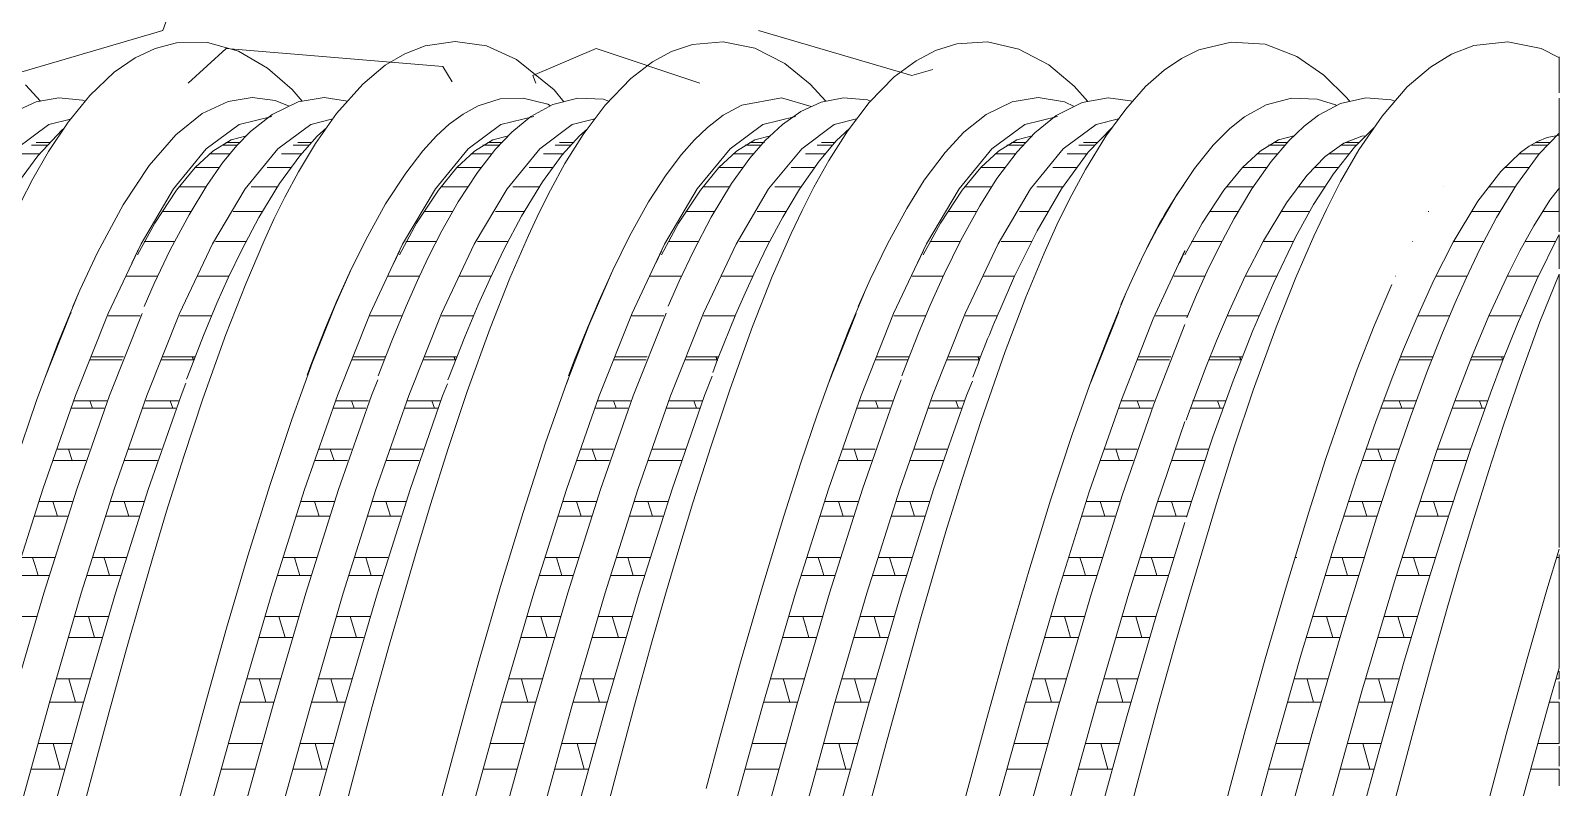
# Model space of a CAD drawing. Header units: millimetres. Extents: x 4229 to 8429, y -1187 to 1783.
# Drawn here: x 7805.6 to 7889.5, y 1094.4 to 1136 of the extents above; entities that cross this region are included whole.
import ezdxf

# ---------------------------------------------------------------- set-up
doc = ezdxf.new("R2010")
doc.units = ezdxf.units.MM

msp = doc.modelspace()

# ---------------------------------------------------------------- linework, layer by layer
at = {"lineweight": 5}
for p, q in [((7812.873, 1135.951), (7815.348, 1142.881)), ((7804.459, 1133.477), (7812.873, 1135.951)), ((7845.541, 1135.951), (7853.955, 1133.477)), ((7816.338, 1134.962), (7814.264, 1133.068)), ((7828.217, 1133.972), (7816.338, 1134.962)), ((7836.632, 1134.962), (7833.167, 1133.477)), ((7842.329, 1133.062), (7836.632, 1134.962)), ((7889.445, 1132.541), (7889.445, 1134.505)), ((7828.73, 1133.133), (7828.217, 1133.972)), ((7853.955, 1133.477), (7855.107, 1133.815)), ((7833.167, 1133.477), (7833.332, 1133.064)), ((7889.445, 1132.251), (7889.445, 1124.913)), ((7806.526, 1129.655), (7805.67, 1129.655)), ((7806.679, 1129.808), (7805.916, 1129.808)), ((7816.965, 1129.655), (7816.131, 1129.655)), ((7817.129, 1129.808), (7816.331, 1129.808)), ((7820.876, 1129.655), (7820.02, 1129.655)), ((7821.029, 1129.808), (7820.266, 1129.808)), ((7831.342, 1129.655), (7830.428, 1129.655)), ((7831.49, 1129.808), (7830.692, 1129.808)), ((7835.237, 1129.655), (7834.381, 1129.655)), ((7835.39, 1129.808), (7834.627, 1129.808)), ((7845.712, 1129.655), (7844.798, 1129.655)), ((7845.86, 1129.808), (7845.062, 1129.808)), ((7849.607, 1129.655), (7848.751, 1129.655)), ((7849.76, 1129.808), (7848.997, 1129.808)), ((7860.071, 1129.655), (7859.157, 1129.655)), ((7860.219, 1129.808), (7859.421, 1129.808)), ((7863.966, 1129.655), (7863.11, 1129.655)), ((7864.119, 1129.808), (7863.356, 1129.808)), ((7874.428, 1129.655), (7873.514, 1129.655)), ((7874.541, 1129.808), (7873.83, 1129.808)), ((7878.323, 1129.655), (7877.467, 1129.655)), ((7878.475, 1129.808), (7877.712, 1129.808)), ((7888.803, 1129.655), (7887.889, 1129.655)), ((7888.951, 1129.808), (7888.152, 1129.808)), ((7806.145, 1129.196), (7805.036, 1129.196)), ((7816.577, 1129.196), (7815.457, 1129.196)), ((7820.495, 1129.196), (7819.386, 1129.196)), ((7830.9, 1129.196), (7829.806, 1129.196)), ((7834.855, 1129.196), (7833.747, 1129.196)), ((7845.308, 1129.196), (7844.188, 1129.196)), ((7849.226, 1129.196), (7848.117, 1129.196)), ((7859.63, 1129.196), (7858.535, 1129.196)), ((7863.585, 1129.196), (7862.476, 1129.196)), ((7873.986, 1129.196), (7872.892, 1129.196)), ((7877.941, 1129.196), (7876.833, 1129.196)), ((7888.361, 1129.196), (7887.267, 1129.196)), ((7815.981, 1128.433), (7814.64, 1128.433)), ((7819.895, 1128.433), (7818.592, 1128.433)), ((7830.337, 1128.433), (7829.014, 1128.433)), ((7834.256, 1128.433), (7832.952, 1128.433)), ((7844.712, 1128.433), (7843.371, 1128.433)), ((7848.626, 1128.433), (7847.323, 1128.433)), ((7859.066, 1128.433), (7857.743, 1128.433)), ((7862.985, 1128.433), (7861.682, 1128.433)), ((7873.423, 1128.433), (7872.099, 1128.433)), ((7877.342, 1128.433), (7876.038, 1128.433)), ((7887.798, 1128.433), (7886.475, 1128.433)), ((7811.309, 1127.373), (7811.307, 1127.373)), ((7811.482, 1127.619), (7811.482, 1127.626)), ((7815.235, 1127.373), (7813.77, 1127.373)), ((7819.162, 1127.373), (7817.706, 1127.373)), ((7825.67, 1127.373), (7825.668, 1127.373)), ((7825.843, 1127.619), (7825.843, 1127.626)), ((7829.596, 1127.373), (7828.131, 1127.373)), ((7833.523, 1127.373), (7832.066, 1127.373)), ((7840.04, 1127.373), (7840.038, 1127.373)), ((7840.213, 1127.619), (7840.213, 1127.626)), ((7843.943, 1127.373), (7842.506, 1127.373)), ((7847.893, 1127.373), (7846.437, 1127.373)), ((7854.399, 1127.373), (7854.397, 1127.373)), ((7854.572, 1127.619), (7854.572, 1127.626)), ((7858.326, 1127.373), (7856.86, 1127.373)), ((7862.252, 1127.373), (7860.796, 1127.373)), ((7868.756, 1127.373), (7868.753, 1127.373)), ((7868.929, 1127.619), (7868.929, 1127.626)), ((7872.682, 1127.373), (7871.216, 1127.373)), ((7876.608, 1127.373), (7875.152, 1127.373)), ((7883.131, 1127.373), (7883.128, 1127.373)), ((7887.034, 1127.373), (7885.597, 1127.373)), ((7814.411, 1126.021), (7812.828, 1126.021)), ((7818.325, 1126.021), (7816.732, 1126.021)), ((7828.755, 1126.021), (7827.189, 1126.021)), ((7832.686, 1126.021), (7831.122, 1126.021)), ((7843.142, 1126.021), (7841.577, 1126.021)), ((7847.056, 1126.021), (7845.463, 1126.021)), ((7857.484, 1126.021), (7855.918, 1126.021)), ((7861.415, 1126.021), (7859.851, 1126.021)), ((7867.929, 1126.021), (7867.894, 1126.021)), ((7871.84, 1126.021), (7870.274, 1126.021)), ((7875.772, 1126.021), (7874.207, 1126.021)), ((7882.304, 1126.021), (7882.269, 1126.021)), ((7886.216, 1126.021), (7884.649, 1126.021)), ((7889.445, 1126.021), (7888.553, 1126.021)), ((7889.445, 1122.872), (7889.445, 1124.745)), ((7811.482, 1123.849), (7811.175, 1123.185)), ((7811.482, 1123.89), (7811.482, 1123.849)), ((7813.511, 1124.385), (7811.84, 1124.385)), ((7817.436, 1124.385), (7815.766, 1124.385)), ((7825.843, 1123.849), (7825.536, 1123.185)), ((7825.843, 1123.89), (7825.843, 1123.849)), ((7827.872, 1124.385), (7826.201, 1124.385)), ((7831.801, 1124.385), (7830.131, 1124.385)), ((7840.213, 1123.849), (7839.906, 1123.185)), ((7840.213, 1123.89), (7840.213, 1123.849)), ((7842.245, 1124.385), (7840.611, 1124.385)), ((7846.167, 1124.385), (7844.497, 1124.385)), ((7854.572, 1123.849), (7854.265, 1123.185)), ((7854.572, 1123.89), (7854.572, 1123.849)), ((7856.601, 1124.385), (7854.93, 1124.385)), ((7860.526, 1124.385), (7858.856, 1124.385)), ((7868.929, 1123.849), (7868.621, 1123.185)), ((7868.929, 1123.89), (7868.929, 1123.849)), ((7870.957, 1124.385), (7869.286, 1124.385)), ((7874.886, 1124.385), (7873.216, 1124.385)), ((7881.414, 1124.385), (7881.389, 1124.385)), ((7885.333, 1124.385), (7883.662, 1124.385)), ((7889.258, 1124.385), (7887.588, 1124.385)), ((7808.665, 1122.476), (7808.661, 1122.476)), ((7812.58, 1122.476), (7810.87, 1122.476)), ((7816.496, 1122.476), (7814.786, 1122.476)), ((7823.025, 1122.476), (7823.021, 1122.476)), ((7826.941, 1122.476), (7825.23, 1122.476)), ((7830.88, 1122.476), (7829.144, 1122.476)), ((7837.396, 1122.476), (7837.392, 1122.476)), ((7841.311, 1122.476), (7839.601, 1122.476)), ((7845.227, 1122.476), (7843.517, 1122.476)), ((7851.755, 1122.476), (7851.751, 1122.476)), ((7855.67, 1122.476), (7853.96, 1122.476)), ((7859.586, 1122.476), (7857.876, 1122.476)), ((7866.111, 1122.476), (7866.107, 1122.476)), ((7870.027, 1122.476), (7868.316, 1122.476)), ((7873.965, 1122.476), (7872.23, 1122.476)), ((7880.486, 1122.476), (7880.482, 1122.476)), ((7884.402, 1122.476), (7882.691, 1122.476)), ((7888.318, 1122.476), (7886.608, 1122.476)), ((7889.445, 1122.476), (7889.401, 1122.476)), ((7889.445, 1107.588), (7889.445, 1122.582)), ((7811.624, 1120.306), (7809.869, 1120.306)), ((7815.564, 1120.306), (7813.797, 1120.306)), ((7825.985, 1120.306), (7824.229, 1120.306)), ((7829.897, 1120.306), (7828.147, 1120.306)), ((7840.355, 1120.306), (7838.6, 1120.306)), ((7844.267, 1120.306), (7842.517, 1120.306)), ((7850.897, 1120.427), (7849.361, 1116.555)), ((7854.714, 1120.306), (7852.959, 1120.306)), ((7858.654, 1120.306), (7856.876, 1120.306)), ((7865.304, 1120.521), (7863.742, 1116.595)), ((7869.071, 1120.306), (7867.315, 1120.306)), ((7873.01, 1120.306), (7871.243, 1120.306)), ((7883.446, 1120.306), (7881.69, 1120.306)), ((7887.357, 1120.306), (7885.608, 1120.306)), ((7810.642, 1117.888), (7808.859, 1117.888)), ((7808.923, 1118.049), (7810.706, 1118.049)), ((7814.553, 1117.888), (7812.776, 1117.888)), ((7812.84, 1118.049), (7814.617, 1118.049)), ((7814.543, 1117.864), (7814.47, 1118.049)), ((7814.565, 1117.849), (7814.488, 1118.049)), ((7825.003, 1117.888), (7823.22, 1117.888)), ((7823.284, 1118.049), (7825.067, 1118.049)), ((7828.941, 1117.888), (7827.158, 1117.888)), ((7827.2, 1118.049), (7828.978, 1118.049)), ((7828.904, 1117.864), (7828.831, 1118.049)), ((7828.926, 1117.849), (7828.848, 1118.049)), ((7839.373, 1117.888), (7837.59, 1117.888)), ((7837.654, 1118.049), (7839.437, 1118.049)), ((7843.311, 1117.888), (7841.528, 1117.888)), ((7841.571, 1118.049), (7843.348, 1118.049)), ((7843.274, 1117.864), (7843.201, 1118.049)), ((7843.296, 1117.849), (7843.219, 1118.049)), ((7853.732, 1117.888), (7851.949, 1117.888)), ((7852.013, 1118.049), (7853.796, 1118.049)), ((7857.67, 1117.888), (7855.888, 1117.888)), ((7855.93, 1118.049), (7857.707, 1118.049)), ((7857.633, 1117.864), (7857.56, 1118.049)), ((7857.655, 1117.849), (7857.578, 1118.049)), ((7868.089, 1117.888), (7866.305, 1117.888)), ((7866.37, 1118.049), (7868.153, 1118.049)), ((7871.999, 1117.888), (7870.222, 1117.888)), ((7870.309, 1118.049), (7872.09, 1118.049)), ((7871.99, 1117.864), (7871.916, 1118.049)), ((7872.012, 1117.849), (7871.934, 1118.049)), ((7882.464, 1117.888), (7880.681, 1117.888)), ((7880.745, 1118.049), (7882.528, 1118.049)), ((7886.374, 1117.888), (7884.598, 1117.888)), ((7884.661, 1118.049), (7886.439, 1118.049)), ((7886.365, 1117.864), (7886.292, 1118.049)), ((7835.093, 1116.796), (7834.949, 1116.438)), ((7809.646, 1115.236), (7807.844, 1115.236)), ((7807.992, 1115.631), (7809.792, 1115.631)), ((7813.575, 1115.236), (7811.762, 1115.236)), ((7811.933, 1115.631), (7813.727, 1115.631)), ((7813.263, 1115.631), (7813.41, 1115.236)), ((7813.265, 1115.631), (7813.413, 1115.236)), ((7824.006, 1115.236), (7822.205, 1115.236)), ((7822.353, 1115.631), (7824.153, 1115.631)), ((7827.945, 1115.236), (7826.144, 1115.236)), ((7826.265, 1115.631), (7828.076, 1115.631)), ((7827.624, 1115.631), (7827.77, 1115.236)), ((7827.625, 1115.631), (7827.774, 1115.236)), ((7838.377, 1115.236), (7836.575, 1115.236)), ((7836.723, 1115.631), (7838.523, 1115.631)), ((7842.315, 1115.236), (7840.514, 1115.236)), ((7840.664, 1115.631), (7842.458, 1115.631)), ((7841.994, 1115.631), (7842.141, 1115.236)), ((7841.996, 1115.631), (7842.144, 1115.236)), ((7852.736, 1115.236), (7850.934, 1115.236)), ((7851.082, 1115.631), (7852.882, 1115.631)), ((7856.665, 1115.236), (7854.852, 1115.236)), ((7855.023, 1115.631), (7856.817, 1115.631)), ((7856.353, 1115.631), (7856.5, 1115.236)), ((7856.355, 1115.631), (7856.503, 1115.236)), ((7867.092, 1115.236), (7865.29, 1115.236)), ((7865.438, 1115.631), (7867.238, 1115.631)), ((7871.031, 1115.236), (7869.23, 1115.236)), ((7869.35, 1115.631), (7871.161, 1115.631)), ((7870.71, 1115.631), (7870.856, 1115.236)), ((7870.711, 1115.631), (7870.86, 1115.236)), ((7881.467, 1115.236), (7879.666, 1115.236)), ((7879.814, 1115.631), (7881.614, 1115.631)), ((7885.397, 1115.236), (7883.584, 1115.236)), ((7883.726, 1115.631), (7885.537, 1115.631)), ((7885.086, 1115.631), (7885.235, 1115.236)), ((7811.482, 1114.505), (7811.482, 1114.473)), ((7825.843, 1114.505), (7825.843, 1114.473)), ((7840.213, 1114.505), (7840.213, 1114.473)), ((7854.572, 1114.505), (7854.572, 1114.473)), ((7868.929, 1114.505), (7868.929, 1114.473)), ((7807.042, 1112.979), (7808.855, 1112.979)), ((7807.69, 1112.979), (7807.899, 1112.367)), ((7810.95, 1112.979), (7812.779, 1112.979)), ((7821.402, 1112.979), (7823.216, 1112.979)), ((7822.051, 1112.979), (7822.26, 1112.367)), ((7825.311, 1112.979), (7827.14, 1112.979)), ((7835.773, 1112.979), (7837.586, 1112.979)), ((7836.421, 1112.979), (7836.63, 1112.367)), ((7839.681, 1112.979), (7841.51, 1112.979)), ((7850.132, 1112.979), (7851.945, 1112.979)), ((7850.78, 1112.979), (7850.989, 1112.367)), ((7854.04, 1112.979), (7855.869, 1112.979)), ((7864.488, 1112.979), (7866.302, 1112.979)), ((7865.137, 1112.979), (7865.345, 1112.367)), ((7868.397, 1112.979), (7870.234, 1112.979)), ((7878.863, 1112.979), (7880.677, 1112.979)), ((7879.512, 1112.979), (7879.721, 1112.367)), ((7882.772, 1112.979), (7884.601, 1112.979)), ((7808.644, 1112.367), (7806.829, 1112.367)), ((7812.576, 1112.367), (7810.745, 1112.367)), ((7823.005, 1112.367), (7821.19, 1112.367)), ((7826.936, 1112.367), (7825.106, 1112.367)), ((7837.375, 1112.367), (7835.56, 1112.367)), ((7841.307, 1112.367), (7839.476, 1112.367)), ((7851.734, 1112.367), (7849.919, 1112.367)), ((7855.666, 1112.367), (7853.835, 1112.367)), ((7866.091, 1112.367), (7864.276, 1112.367)), ((7870.022, 1112.367), (7868.192, 1112.367)), ((7880.466, 1112.367), (7878.651, 1112.367)), ((7884.397, 1112.367), (7882.567, 1112.367)), ((7806.078, 1110.11), (7807.904, 1110.11)), ((7807.087, 1109.299), (7806.828, 1110.11)), ((7809.994, 1110.11), (7811.825, 1110.11)), ((7811.001, 1109.299), (7810.741, 1110.11)), ((7820.439, 1110.11), (7822.265, 1110.11)), ((7821.448, 1109.299), (7821.189, 1110.11)), ((7824.355, 1110.11), (7826.194, 1110.11)), ((7825.362, 1109.299), (7825.102, 1110.11)), ((7834.809, 1110.11), (7836.636, 1110.11)), ((7835.818, 1109.299), (7835.559, 1110.11)), ((7838.725, 1110.11), (7840.557, 1110.11)), ((7839.732, 1109.299), (7839.472, 1110.11)), ((7849.168, 1110.11), (7850.995, 1110.11)), ((7850.177, 1109.299), (7849.918, 1110.11)), ((7853.084, 1110.11), (7854.916, 1110.11)), ((7854.091, 1109.299), (7853.831, 1110.11)), ((7863.524, 1110.11), (7865.351, 1110.11)), ((7864.534, 1109.299), (7864.274, 1110.11)), ((7867.441, 1110.11), (7869.272, 1110.11)), ((7868.447, 1109.299), (7868.187, 1110.11)), ((7877.9, 1110.11), (7879.726, 1110.11)), ((7878.909, 1109.299), (7878.65, 1110.11)), ((7881.816, 1110.11), (7883.647, 1110.11)), ((7882.823, 1109.299), (7882.563, 1110.11)), ((7807.641, 1109.299), (7805.816, 1109.299)), ((7811.578, 1109.299), (7809.728, 1109.299)), ((7822.002, 1109.299), (7820.177, 1109.299)), ((7825.919, 1109.299), (7824.089, 1109.299)), ((7836.372, 1109.299), (7834.547, 1109.299)), ((7840.289, 1109.299), (7838.459, 1109.299)), ((7850.731, 1109.299), (7848.906, 1109.299)), ((7854.648, 1109.299), (7852.818, 1109.299)), ((7865.088, 1109.299), (7863.262, 1109.299)), ((7869.005, 1109.299), (7867.175, 1109.299)), ((7879.463, 1109.299), (7877.638, 1109.299)), ((7883.38, 1109.299), (7881.55, 1109.299)), ((7805.1, 1107.042), (7806.946, 1107.042)), ((7809.018, 1107.042), (7810.851, 1107.042)), ((7819.461, 1107.042), (7821.307, 1107.042)), ((7823.379, 1107.042), (7825.212, 1107.042)), ((7833.831, 1107.042), (7835.677, 1107.042)), ((7837.749, 1107.042), (7839.582, 1107.042)), ((7848.19, 1107.042), (7850.036, 1107.042)), ((7852.108, 1107.042), (7853.941, 1107.042)), ((7862.546, 1107.042), (7864.393, 1107.042)), ((7866.465, 1107.042), (7868.298, 1107.042)), ((7874.945, 1107.042), (7875.07, 1107.042)), ((7876.921, 1107.042), (7878.768, 1107.042)), ((7880.84, 1107.042), (7882.673, 1107.042)), ((7889.32, 1107.042), (7889.445, 1107.042)), ((7889.445, 1101.008), (7889.445, 1107.207)), ((7806.641, 1106.051), (7804.798, 1106.051)), ((7810.541, 1106.051), (7808.706, 1106.051)), ((7821.002, 1106.051), (7819.159, 1106.051)), ((7824.901, 1106.051), (7823.067, 1106.051)), ((7835.372, 1106.051), (7833.529, 1106.051)), ((7839.272, 1106.051), (7837.437, 1106.051)), ((7849.731, 1106.051), (7847.888, 1106.051)), ((7853.631, 1106.051), (7851.796, 1106.051)), ((7864.088, 1106.051), (7862.245, 1106.051)), ((7867.987, 1106.051), (7866.153, 1106.051)), ((7878.463, 1106.051), (7876.62, 1106.051)), ((7882.362, 1106.051), (7880.528, 1106.051)), ((7804.112, 1103.794), (7805.948, 1103.794)), ((7808.03, 1103.794), (7809.863, 1103.794)), ((7809.122, 1102.642), (7808.79, 1103.794)), ((7818.473, 1103.794), (7820.308, 1103.794)), ((7822.39, 1103.794), (7824.223, 1103.794)), ((7823.482, 1102.642), (7823.151, 1103.794)), ((7832.843, 1103.794), (7834.679, 1103.794)), ((7836.761, 1103.794), (7838.594, 1103.794)), ((7837.853, 1102.642), (7837.521, 1103.794)), ((7847.202, 1103.794), (7849.038, 1103.794)), ((7851.12, 1103.794), (7852.953, 1103.794)), ((7852.212, 1102.642), (7851.88, 1103.794)), ((7861.558, 1103.794), (7863.394, 1103.794)), ((7865.476, 1103.794), (7867.309, 1103.794)), ((7866.568, 1102.642), (7866.237, 1103.794)), ((7875.934, 1103.794), (7877.769, 1103.794)), ((7879.851, 1103.794), (7881.684, 1103.794)), ((7880.943, 1102.642), (7880.612, 1103.794)), ((7809.522, 1102.642), (7807.687, 1102.642)), ((7819.97, 1102.642), (7818.122, 1102.642)), ((7823.883, 1102.642), (7822.048, 1102.642)), ((7834.341, 1102.642), (7832.493, 1102.642)), ((7838.253, 1102.642), (7836.418, 1102.642)), ((7848.7, 1102.642), (7846.852, 1102.642)), ((7852.612, 1102.642), (7850.777, 1102.642)), ((7863.056, 1102.642), (7861.208, 1102.642)), ((7866.968, 1102.642), (7865.134, 1102.642)), ((7877.431, 1102.642), (7875.583, 1102.642)), ((7881.344, 1102.642), (7879.509, 1102.642)), ((7807.016, 1100.385), (7808.867, 1100.385)), ((7807.72, 1100.385), (7808.081, 1099.094)), ((7817.462, 1100.385), (7819.319, 1100.385)), ((7821.377, 1100.385), (7823.228, 1100.385)), ((7822.081, 1100.385), (7822.441, 1099.094)), ((7831.832, 1100.385), (7833.689, 1100.385)), ((7835.747, 1100.385), (7837.598, 1100.385)), ((7836.451, 1100.385), (7836.812, 1099.094)), ((7846.192, 1100.385), (7848.048, 1100.385)), ((7850.106, 1100.385), (7851.957, 1100.385)), ((7850.81, 1100.385), (7851.171, 1099.094)), ((7860.548, 1100.385), (7862.405, 1100.385)), ((7864.463, 1100.385), (7866.313, 1100.385)), ((7865.167, 1100.385), (7865.527, 1099.094)), ((7874.923, 1100.385), (7876.78, 1100.385)), ((7878.838, 1100.385), (7880.689, 1100.385)), ((7879.542, 1100.385), (7879.902, 1099.094)), ((7889.282, 1100.385), (7889.445, 1100.385)), ((7889.445, 1100.801), (7889.445, 1100.385)), ((7889.445, 1099.261), (7889.445, 1100.234)), ((7808.504, 1099.094), (7806.643, 1099.094)), ((7818.947, 1099.094), (7817.095, 1099.094)), ((7822.865, 1099.094), (7821.004, 1099.094)), ((7833.317, 1099.094), (7831.465, 1099.094)), ((7837.235, 1099.094), (7835.375, 1099.094)), ((7847.676, 1099.094), (7845.824, 1099.094)), ((7851.594, 1099.094), (7849.734, 1099.094)), ((7862.032, 1099.094), (7860.18, 1099.094)), ((7865.951, 1099.094), (7864.09, 1099.094)), ((7876.408, 1099.094), (7874.556, 1099.094)), ((7880.326, 1099.094), (7878.465, 1099.094)), ((7889.445, 1099.094), (7888.91, 1099.094)), ((7889.445, 1099.094), (7889.445, 1096.838)), ((7806.014, 1096.838), (7807.87, 1096.838)), ((7807.245, 1095.429), (7806.86, 1096.838)), ((7816.452, 1096.838), (7818.303, 1096.838)), ((7820.374, 1096.838), (7822.231, 1096.838)), ((7821.606, 1095.429), (7821.22, 1096.838)), ((7830.822, 1096.838), (7832.673, 1096.838)), ((7834.745, 1096.838), (7836.602, 1096.838)), ((7835.976, 1095.429), (7835.591, 1096.838)), ((7845.181, 1096.838), (7847.032, 1096.838)), ((7849.104, 1096.838), (7850.961, 1096.838)), ((7850.335, 1095.429), (7849.95, 1096.838)), ((7859.538, 1096.838), (7861.389, 1096.838)), ((7863.46, 1096.838), (7865.317, 1096.838)), ((7864.691, 1095.429), (7864.306, 1096.838)), ((7873.913, 1096.838), (7875.764, 1096.838)), ((7877.835, 1096.838), (7879.692, 1096.838)), ((7879.067, 1095.429), (7878.681, 1096.838)), ((7888.279, 1096.838), (7889.445, 1096.838)), ((7889.445, 1095.596), (7889.445, 1096.686)), ((7807.484, 1095.429), (7805.621, 1095.429)), ((7817.917, 1095.429), (7816.051, 1095.429)), ((7821.844, 1095.429), (7819.981, 1095.429)), ((7832.287, 1095.429), (7830.421, 1095.429)), ((7836.215, 1095.429), (7834.352, 1095.429)), ((7846.646, 1095.429), (7844.78, 1095.429)), ((7850.574, 1095.429), (7848.711, 1095.429)), ((7861.002, 1095.429), (7859.137, 1095.429)), ((7864.93, 1095.429), (7863.067, 1095.429)), ((7875.378, 1095.429), (7873.512, 1095.429)), ((7879.305, 1095.429), (7877.442, 1095.429)), ((7889.445, 1095.429), (7887.888, 1095.429)), ((7889.445, 1095.429), (7889.445, 1094.506))]:
    msp.add_line(p, q, dxfattribs=at)
at = {"lineweight": 5, "flags": 128}
for points in [[(7834.854, 1132.047), (7834.326, 1132.695), (7832.268, 1134.369), (7830.612, 1135.105), (7828.901, 1135.348), (7827.261, 1135.113), (7826.141, 1134.682), (7825.071, 1134.049), (7823.83, 1133.017), (7822.402, 1131.4), (7821.249, 1129.76), (7820.306, 1128.192), (7819.565, 1126.812), (7818.981, 1125.634), (7818.402, 1124.384), (7817.412, 1122.052), (7816.332, 1119.27), (7815.068, 1115.744), (7814.017, 1112.588), (7813.071, 1109.578), (7812.297, 1106.99), (7811.654, 1104.761), (7810.88, 1102.024), (7809.922, 1098.562), (7808.805, 1094.421), (7807.754, 1090.428)], [(7849.224, 1132.076), (7848.377, 1133.014), (7846.991, 1134.146), (7845.332, 1134.988), (7843.594, 1135.339), (7841.915, 1135.19), (7840.772, 1134.806), (7839.723, 1134.237), (7838.528, 1133.32), (7837.125, 1131.856), (7835.925, 1130.253), (7834.922, 1128.649), (7834.126, 1127.198), (7833.511, 1125.965), (7832.925, 1124.711), (7831.909, 1122.371), (7830.818, 1119.621), (7829.561, 1116.148), (7828.518, 1113.017), (7827.557, 1109.941), (7826.749, 1107.264), (7826.082, 1104.99), (7825.307, 1102.285), (7824.354, 1098.854), (7823.245, 1094.722), (7822.195, 1090.685)], [(7889.435, 1134.47), (7888.473, 1134.968), (7886.629, 1135.342), (7884.773, 1135.132), (7883.545, 1134.659), (7882.392, 1133.95), (7881.124, 1132.858), (7879.736, 1131.262), (7878.467, 1129.414), (7877.457, 1127.662), (7876.682, 1126.14), (7875.993, 1124.672), (7875.005, 1122.397), (7873.922, 1119.67), (7872.672, 1116.224), (7871.633, 1113.108), (7870.662, 1110.006), (7869.845, 1107.299), (7869.174, 1105.014), (7868.41, 1102.346), (7867.467, 1098.954), (7866.363, 1094.844), (7865.306, 1090.783)], [(7820.508, 1132.072), (7819.958, 1132.712), (7818.616, 1133.893), (7817.02, 1134.823), (7815.31, 1135.299), (7813.626, 1135.273), (7812.441, 1134.961), (7811.348, 1134.448), (7810.198, 1133.66), (7808.858, 1132.392), (7807.671, 1130.925), (7806.607, 1129.316), (7805.74, 1127.81), (7805.054, 1126.499)], [(7863.601, 1132.064), (7862.851, 1132.905), (7861.465, 1134.063), (7859.822, 1134.938), (7858.094, 1135.33), (7856.413, 1135.218), (7855.25, 1134.852), (7854.178, 1134.296), (7852.988, 1133.413), (7851.602, 1132.004), (7850.411, 1130.433), (7849.401, 1128.828), (7848.579, 1127.35), (7847.931, 1126.08), (7847.328, 1124.812), (7846.296, 1122.457), (7845.212, 1119.72), (7843.98, 1116.285), (7842.936, 1113.16), (7841.943, 1110.031), (7841.116, 1107.311), (7840.442, 1105.019), (7839.678, 1102.332), (7838.745, 1098.929), (7837.637, 1094.794), (7836.558, 1090.703)], [(7877.976, 1132.059), (7877.811, 1132.266), (7876.547, 1133.506), (7875.065, 1134.535), (7873.332, 1135.2), (7871.453, 1135.321), (7869.686, 1134.886), (7868.747, 1134.426), (7867.792, 1133.78), (7866.77, 1132.874), (7865.678, 1131.642), (7864.595, 1130.158), (7863.473, 1128.335), (7862.596, 1126.706), (7861.906, 1125.296), (7861.203, 1123.739), (7860.209, 1121.331), (7859.074, 1118.341), (7857.753, 1114.563), (7856.705, 1111.344), (7855.817, 1108.455), (7855.101, 1106.021), (7854.429, 1103.67), (7853.576, 1100.626), (7852.537, 1096.831), (7851.41, 1092.608)], [(7806.156, 1132.081), (7805.338, 1132.968)], [(7808.609, 1132.084), (7808.471, 1132.139), (7807.156, 1132.265), (7805.923, 1132.038), (7804.779, 1131.517), (7803.998, 1130.985), (7803.283, 1130.372), (7802.559, 1129.626), (7801.673, 1128.543), (7800.63, 1127.019), (7799.527, 1125.108), (7798.612, 1123.29), (7797.877, 1121.701), (7797.265, 1120.293), (7796.542, 1118.532), (7795.941, 1116.974)], [(7819.793, 1131.796), (7819.023, 1132.109), (7817.768, 1132.27), (7816.451, 1132.061), (7815.026, 1131.398), (7813.574, 1130.235), (7812.118, 1128.548), (7810.702, 1126.389), (7809.291, 1123.778), (7808.313, 1121.706), (7807.924, 1120.803)], [(7822.996, 1132.073), (7821.719, 1132.27), (7820.288, 1132.036), (7818.868, 1131.348), (7817.67, 1130.404), (7816.925, 1129.642), (7816.145, 1128.693), (7815.276, 1127.449), (7814.304, 1125.842), (7813.279, 1123.918), (7812.399, 1122.077), (7811.842, 1120.811)], [(7834.134, 1131.828), (7833.989, 1131.911), (7832.635, 1132.248), (7831.366, 1132.197), (7830.171, 1131.824), (7829.337, 1131.371), (7828.576, 1130.814), (7827.883, 1130.179), (7827.122, 1129.344), (7826.189, 1128.134), (7825.088, 1126.439), (7823.995, 1124.472), (7823.105, 1122.658), (7822.415, 1121.114), (7821.795, 1119.635), (7821.04, 1117.731), (7820.779, 1117.034)], [(7837.332, 1132.072), (7837.021, 1132.179), (7835.626, 1132.245), (7834.252, 1131.893), (7833.05, 1131.234), (7832.001, 1130.374), (7831.12, 1129.438), (7830.122, 1128.154), (7829.075, 1126.554), (7828.173, 1124.965), (7827.428, 1123.505), (7826.835, 1122.246), (7826.211, 1120.829), (7825.427, 1118.923), (7824.685, 1117.003)], [(7848.436, 1131.779), (7846.791, 1132.263), (7844.627, 1131.865), (7843.602, 1131.3), (7842.735, 1130.63), (7842.027, 1129.952), (7841.313, 1129.146), (7840.471, 1128.034), (7839.506, 1126.545), (7838.461, 1124.664), (7837.544, 1122.796), (7836.782, 1121.11), (7836.158, 1119.639), (7835.453, 1117.884), (7835.122, 1117.008)], [(7851.68, 1132.083), (7851.509, 1132.15), (7850.196, 1132.263), (7848.975, 1132.028), (7847.857, 1131.512), (7846.848, 1130.796), (7845.91, 1129.914), (7845.067, 1128.942), (7844.062, 1127.555), (7842.94, 1125.708), (7841.972, 1123.854), (7841.187, 1122.198), (7840.58, 1120.83)], [(7862.858, 1131.791), (7862.317, 1132.049), (7860.882, 1132.27), (7859.446, 1132.033), (7858.019, 1131.339), (7856.801, 1130.371), (7855.77, 1129.269), (7854.632, 1127.737), (7853.669, 1126.187), (7852.613, 1124.248), (7851.666, 1122.295), (7851.009, 1120.813)], [(7866.07, 1132.085), (7864.723, 1132.269), (7863.285, 1132.006), (7861.869, 1131.293), (7860.695, 1130.348), (7859.719, 1129.305), (7858.616, 1127.833), (7857.67, 1126.329), (7856.635, 1124.447), (7855.715, 1122.576), (7854.958, 1120.892), (7854.346, 1119.436), (7853.668, 1117.726), (7853.399, 1117)], [(7877.248, 1131.831), (7877.18, 1131.867), (7876.187, 1132.179), (7874.766, 1132.242), (7873.378, 1131.876), (7872.196, 1131.22), (7871.384, 1130.574), (7870.479, 1129.658), (7869.459, 1128.389), (7868.388, 1126.793), (7867.458, 1125.185), (7866.68, 1123.68), (7866.05, 1122.352), (7865.414, 1120.912)], [(7880.443, 1132.075), (7880.243, 1132.149), (7878.849, 1132.257), (7877.465, 1131.943), (7876.244, 1131.308), (7875.459, 1130.711), (7874.616, 1129.897), (7873.661, 1128.766), (7872.601, 1127.258), (7871.632, 1125.645), (7870.816, 1124.115), (7870.153, 1122.751), (7869.562, 1121.445), (7869.036, 1120.197)], [(7818.847, 1131.244), (7817.059, 1130.798), (7815.248, 1129.459), (7813.461, 1127.262), (7811.673, 1124.24), (7809.863, 1120.427), (7808.075, 1115.921), (7806.288, 1110.783), (7804.477, 1105.077), (7802.689, 1098.947), (7800.902, 1092.477), (7799.091, 1085.745), (7795.516, 1072.107), (7793.706, 1065.376), (7791.918, 1058.905), (7790.131, 1052.775), (7788.32, 1047.069), (7786.532, 1041.932), (7784.745, 1037.425), (7784.724, 1037.381)], [(7833.214, 1131.244), (7831.406, 1130.795), (7829.618, 1129.462), (7827.831, 1127.266), (7826.02, 1124.23), (7824.232, 1120.433), (7822.445, 1115.928), (7820.634, 1110.768), (7818.847, 1105.085), (7817.059, 1098.957), (7815.248, 1092.458), (7813.461, 1085.755), (7811.673, 1078.936), (7809.863, 1072.087), (7808.075, 1065.385), (7806.288, 1058.914), (7804.477, 1052.758), (7802.689, 1047.077), (7800.902, 1041.938), (7799.091, 1037.413), (7799.026, 1037.274)], [(7847.565, 1131.244), (7847.563, 1131.244), (7845.775, 1130.797), (7843.988, 1129.464), (7842.177, 1127.258), (7840.389, 1124.235), (7838.602, 1120.439), (7836.791, 1115.914), (7835.004, 1110.775), (7833.216, 1105.094), (7831.406, 1098.938), (7829.618, 1092.467), (7827.831, 1085.765), (7826.02, 1078.916), (7824.232, 1072.097), (7822.445, 1065.395), (7820.634, 1058.896), (7818.847, 1052.767), (7817.059, 1047.085), (7815.248, 1041.925), (7813.461, 1037.419)], [(7861.932, 1131.244), (7860.145, 1130.798), (7858.334, 1129.459), (7856.547, 1127.262), (7854.759, 1124.24), (7852.948, 1120.427), (7851.161, 1115.921), (7849.373, 1110.783), (7847.563, 1105.077), (7845.775, 1098.947), (7843.988, 1092.477), (7842.177, 1085.745), (7838.602, 1072.107), (7836.791, 1065.376), (7835.004, 1058.905), (7833.216, 1052.775), (7831.406, 1047.069), (7829.618, 1041.932), (7827.831, 1037.425), (7827.752, 1037.26)], [(7807.811, 1131.098), (7806.608, 1130.797), (7804.821, 1129.464), (7803.01, 1127.258), (7801.223, 1124.235), (7799.435, 1120.439), (7797.624, 1115.914), (7795.837, 1110.775), (7794.049, 1105.094), (7792.239, 1098.938), (7790.451, 1092.467), (7788.664, 1085.765), (7786.853, 1078.916), (7785.065, 1072.097), (7783.278, 1065.395), (7781.467, 1058.896), (7779.68, 1052.767), (7777.892, 1047.085), (7776.082, 1041.925), (7774.294, 1037.419)], [(7822.192, 1131.101), (7820.978, 1130.798), (7819.167, 1129.459), (7817.38, 1127.262), (7815.592, 1124.24), (7813.781, 1120.427), (7811.994, 1115.921), (7810.206, 1110.783), (7808.396, 1105.077), (7806.608, 1098.947), (7804.821, 1092.477), (7803.01, 1085.745), (7799.435, 1072.107), (7797.624, 1065.376), (7795.837, 1058.905), (7794.049, 1052.775), (7792.239, 1047.069), (7790.451, 1041.932), (7788.664, 1037.425), (7788.613, 1037.319)], [(7807.446, 1130.584), (7807.322, 1130.492), (7806.008, 1129.083), (7805, 1127.704), (7803.93, 1125.964), (7802.788, 1123.821), (7801.762, 1121.647), (7801.4, 1120.804)], [(7836.561, 1131.102), (7835.324, 1130.795), (7833.537, 1129.462), (7831.749, 1127.266), (7829.939, 1124.23), (7828.151, 1120.433), (7826.364, 1115.928), (7824.553, 1110.768), (7822.765, 1105.085), (7820.978, 1098.957), (7819.167, 1092.458), (7817.38, 1085.755), (7815.592, 1078.936), (7813.781, 1072.087), (7811.994, 1065.385), (7810.206, 1058.914), (7808.396, 1052.758), (7806.608, 1047.077), (7804.821, 1041.938), (7803.01, 1037.413)], [(7821.861, 1130.631), (7821.337, 1130.156), (7820.378, 1129.077), (7819.269, 1127.558), (7818.132, 1125.696), (7817.194, 1123.928), (7816.458, 1122.391), (7815.837, 1120.99), (7815.099, 1119.21), (7814.217, 1116.952), (7814.167, 1116.815)], [(7850.92, 1131.104), (7849.694, 1130.797), (7847.906, 1129.464), (7846.096, 1127.258), (7844.308, 1124.235), (7842.521, 1120.439), (7840.71, 1115.914), (7838.922, 1110.775), (7837.135, 1105.094), (7835.324, 1098.938), (7833.537, 1092.467), (7831.749, 1085.765), (7829.939, 1078.916), (7828.151, 1072.097), (7826.364, 1065.395), (7824.553, 1058.896), (7822.765, 1052.767), (7820.978, 1047.085), (7819.167, 1041.925), (7817.38, 1037.419)], [(7836.16, 1130.567), (7835.724, 1130.177), (7834.777, 1129.131), (7833.687, 1127.657), (7832.531, 1125.769), (7831.568, 1123.933), (7830.795, 1122.31), (7830.164, 1120.893), (7829.429, 1119.14), (7828.555, 1116.913), (7828.508, 1116.786)], [(7865.285, 1131.103), (7864.063, 1130.798), (7862.253, 1129.459), (7860.465, 1127.262), (7858.678, 1124.24), (7856.867, 1120.427), (7855.08, 1115.921), (7853.292, 1110.783), (7851.481, 1105.077), (7849.694, 1098.947), (7847.906, 1092.477), (7846.096, 1085.745), (7842.521, 1072.107), (7840.71, 1065.376), (7838.922, 1058.905), (7837.135, 1052.775), (7835.324, 1047.069), (7833.537, 1041.932), (7831.749, 1037.425)], [(7850.541, 1130.604), (7849.803, 1129.898), (7848.86, 1128.788), (7847.792, 1127.251), (7846.872, 1125.711), (7846.058, 1124.188), (7845.368, 1122.779), (7844.802, 1121.546), (7844.303, 1120.397), (7843.296, 1117.91), (7843.033, 1117.195)], [(7864.937, 1130.626), (7863.622, 1129.272), (7862.163, 1127.265), (7860.813, 1124.961), (7859.582, 1122.476), (7858.788, 1120.643)], [(7889.447, 1130.325), (7888.348, 1129.181), (7887.104, 1127.489), (7886.017, 1125.692), (7885.104, 1123.948), (7884.346, 1122.36), (7883.73, 1120.979), (7883.049, 1119.364), (7882.233, 1117.306), (7881.292, 1114.762), (7880.344, 1112.014), (7879.435, 1109.214), (7877.678, 1103.496), (7875.911, 1097.373), (7874.702, 1092.967), (7873.491, 1088.43), (7872.386, 1084.269), (7871.415, 1080.597), (7870.433, 1076.866), (7869.347, 1072.719), (7869.001, 1071.417)], [(7879.307, 1130.638), (7879.283, 1130.619), (7878.226, 1129.557), (7877.069, 1128.087), (7875.982, 1126.403), (7874.997, 1124.615), (7873.8, 1122.134), (7872.659, 1119.494), (7871.572, 1116.733), (7870.461, 1113.661), (7869.298, 1110.169), (7869.01, 1109.253)], [(7811.482, 1123.654), (7812.422, 1125.38), (7813.618, 1127.188), (7814.639, 1128.432), (7815.607, 1129.336), (7816.615, 1129.95), (7817.459, 1130.177)], [(7825.843, 1123.654), (7826.783, 1125.38), (7827.979, 1127.188), (7829, 1128.432), (7829.968, 1129.336), (7830.976, 1129.95), (7831.82, 1130.177)], [(7840.213, 1123.654), (7841.153, 1125.38), (7842.349, 1127.188), (7843.37, 1128.432), (7844.338, 1129.336), (7845.346, 1129.95), (7846.191, 1130.177)], [(7854.572, 1123.654), (7855.512, 1125.38), (7856.708, 1127.188), (7857.729, 1128.432), (7858.697, 1129.336), (7859.706, 1129.95), (7860.55, 1130.177)], [(7868.929, 1123.654), (7869.869, 1125.38), (7871.065, 1127.188), (7872.085, 1128.432), (7873.054, 1129.336), (7874.062, 1129.95), (7874.906, 1130.177)], [(7868.985, 1114.567), (7869.099, 1114.89), (7870.06, 1117.428), (7870.657, 1118.919), (7871.367, 1120.599), (7872.233, 1122.483), (7873.234, 1124.419), (7874.497, 1126.497), (7875.615, 1127.991), (7876.622, 1129.043), (7877.64, 1129.781), (7878.625, 1130.159), (7878.833, 1130.167)], [(7869.003, 1078.527), (7869.979, 1082.226), (7871.142, 1086.611), (7872.333, 1091.073), (7873.509, 1095.42), (7875.307, 1101.734), (7877.131, 1107.732), (7878.334, 1111.455), (7879.414, 1114.563), (7880.32, 1116.982), (7880.914, 1118.474), (7881.656, 1120.231), (7882.576, 1122.248), (7883.634, 1124.339), (7884.998, 1126.599), (7886.248, 1128.216), (7887.339, 1129.265), (7887.813, 1129.611), (7888.254, 1129.867), (7888.798, 1130.09), (7889.449, 1130.209)], [(7869, 1063.754), (7869.202, 1064.48), (7870.428, 1069.023), (7871.511, 1073.144), (7872.465, 1076.787), (7873.448, 1080.526), (7874.554, 1084.705), (7875.728, 1089.117), (7876.884, 1093.431), (7878.636, 1099.706), (7880.424, 1105.721), (7881.618, 1109.516), (7882.748, 1112.912), (7883.758, 1115.721), (7884.648, 1118.018), (7885.601, 1120.291), (7886.676, 1122.624), (7887.302, 1123.868), (7888.056, 1125.233), (7888.942, 1126.636), (7889.466, 1127.328)], [(7889.437, 1124.749), (7888.209, 1122.255), (7887.164, 1119.862), (7886.333, 1117.783), (7885.686, 1116.054), (7884.597, 1112.967), (7883.419, 1109.424), (7882.174, 1105.451), (7880.921, 1101.214), (7879.673, 1096.767), (7878.415, 1092.182), (7877.272, 1087.946), (7876.275, 1084.192), (7875.289, 1080.43), (7874.196, 1076.222), (7872.999, 1071.687), (7871.791, 1067.189), (7869.996, 1060.652), (7869.007, 1057.2)], [(7868.929, 1123.89), (7867.188, 1120.127), (7865.442, 1115.689), (7863.675, 1110.634), (7861.932, 1105.085), (7860.145, 1098.957), (7858.334, 1092.458), (7856.547, 1085.755), (7854.759, 1078.936), (7852.948, 1072.087), (7851.161, 1065.385), (7849.373, 1058.914), (7847.563, 1052.758), (7845.775, 1047.077), (7843.988, 1041.938), (7842.177, 1037.413)], [(7805.304, 1060.994), (7806.349, 1064.954), (7807.369, 1068.895), (7808.378, 1072.808), (7809.166, 1075.876), (7809.844, 1078.522), (7810.378, 1080.612), (7810.798, 1082.259), (7811.331, 1084.351), (7812.022, 1087.065), (7812.864, 1090.323), (7813.7, 1093.491), (7814.489, 1096.419), (7815.227, 1099.103), (7816.369, 1103.154), (7817.529, 1107.13), (7818.747, 1111.048), (7819.944, 1114.614), (7821.085, 1117.759), (7822.319, 1120.871), (7823.158, 1122.765)], [(7827.919, 1092.938), (7828.747, 1096.058), (7829.52, 1098.89), (7830.238, 1101.453), (7831.396, 1105.443), (7832.632, 1109.509), (7833.859, 1113.327), (7835.022, 1116.647), (7836.225, 1119.765), (7837.472, 1122.636)], [(7870.628, 1091.492), (7871.425, 1094.535), (7872.177, 1097.332), (7873.328, 1101.469), (7874.492, 1105.479), (7875.722, 1109.523), (7876.64, 1112.406), (7877.524, 1115.018), (7878.379, 1117.377), (7879.306, 1119.751), (7880.275, 1122.024)], [(7889.444, 1122.583), (7888.392, 1119.97), (7887.322, 1117.026), (7886.393, 1114.291), (7885.59, 1111.818), (7884.711, 1108.999), (7883.966, 1106.52), (7883.306, 1104.25), (7882.503, 1101.394), (7881.533, 1097.824), (7880.414, 1093.628)], [(7804.753, 1112.142), (7805.946, 1115.645), (7807.087, 1118.741), (7808.356, 1121.798)], [(7842.669, 1094.37), (7843.424, 1097.179), (7844.553, 1101.298), (7845.697, 1105.271), (7846.928, 1109.311), (7847.867, 1112.227), (7848.756, 1114.858), (7849.593, 1117.209), (7850.486, 1119.536), (7851.348, 1121.577)], [(7856.783, 1093.482), (7858.065, 1098.206), (7859.219, 1102.328), (7860.364, 1106.289), (7861.555, 1110.179), (7862.744, 1113.789), (7863.882, 1116.987), (7864.763, 1119.291), (7865.669, 1121.489)], [(7811.73, 1120.427), (7809.942, 1115.921), (7808.155, 1110.783), (7806.344, 1105.077), (7804.557, 1098.947), (7802.769, 1092.477), (7800.958, 1085.745), (7797.383, 1072.107), (7795.573, 1065.376), (7793.785, 1058.905), (7791.998, 1052.775), (7790.187, 1047.069), (7788.399, 1041.932), (7786.612, 1037.425), (7784.801, 1033.612), (7783.014, 1030.59), (7781.226, 1028.393), (7779.416, 1027.054), (7778.202, 1026.751)], [(7807.837, 1120.481), (7807.811, 1120.427), (7806.364, 1116.78)], [(7840.469, 1120.439), (7838.658, 1115.914), (7836.871, 1110.775), (7835.083, 1105.094), (7833.273, 1098.938), (7831.485, 1092.467), (7829.698, 1085.765), (7827.887, 1078.916), (7826.099, 1072.097), (7824.312, 1065.395), (7822.501, 1058.896), (7820.714, 1052.767), (7818.926, 1047.085), (7817.115, 1041.925), (7815.328, 1037.419), (7813.54, 1033.622), (7811.73, 1030.587), (7809.942, 1028.391), (7808.155, 1027.057), (7806.904, 1026.747)], [(7868.929, 1119.823), (7867.222, 1115.455), (7865.499, 1110.503), (7863.799, 1105.085), (7862.012, 1098.957), (7860.201, 1092.458), (7858.414, 1085.755), (7856.626, 1078.936), (7854.815, 1072.087), (7853.028, 1065.385), (7851.24, 1058.914), (7849.43, 1052.758), (7847.642, 1047.077), (7845.855, 1041.938), (7844.044, 1037.413), (7842.256, 1033.617), (7840.469, 1030.594), (7838.658, 1028.388), (7836.871, 1027.055), (7835.645, 1026.748)], [(7843.006, 1116.983), (7842.585, 1115.921), (7840.797, 1110.783), (7838.987, 1105.077), (7837.199, 1098.947), (7835.412, 1092.477), (7833.601, 1085.745), (7830.026, 1072.107), (7828.215, 1065.376), (7826.428, 1058.905), (7824.64, 1052.775), (7822.829, 1047.069), (7821.042, 1041.932), (7819.254, 1037.425), (7817.444, 1033.612), (7815.656, 1030.59), (7813.869, 1028.393), (7812.058, 1027.054), (7810.479, 1026.66)], [(7814.137, 1116.603), (7813.869, 1115.928), (7812.058, 1110.768), (7810.271, 1105.085), (7808.483, 1098.957), (7806.672, 1092.458), (7804.885, 1085.755), (7803.097, 1078.936), (7801.287, 1072.087), (7799.499, 1065.385), (7797.712, 1058.914), (7795.901, 1052.758), (7794.113, 1047.077), (7792.326, 1041.938), (7790.515, 1037.413), (7788.728, 1033.617), (7786.94, 1030.594), (7785.13, 1028.388), (7783.342, 1027.055), (7781.555, 1026.608), (7781.552, 1026.609)], [(7824.655, 1116.791), (7824.312, 1115.928), (7822.501, 1110.768), (7820.714, 1105.085), (7818.926, 1098.957), (7817.115, 1092.458), (7815.328, 1085.755), (7813.54, 1078.936), (7811.73, 1072.087), (7809.942, 1065.385), (7808.155, 1058.914), (7806.344, 1052.758), (7804.557, 1047.077), (7802.769, 1041.938), (7800.958, 1037.413), (7799.171, 1033.617), (7797.383, 1030.594), (7795.573, 1028.388), (7793.785, 1027.055), (7792.572, 1026.752)], [(7828.48, 1116.575), (7828.215, 1115.914), (7826.428, 1110.775), (7824.64, 1105.094), (7822.829, 1098.938), (7821.042, 1092.467), (7819.254, 1085.765), (7817.444, 1078.916), (7815.656, 1072.097), (7813.869, 1065.395), (7812.058, 1058.896), (7810.271, 1052.767), (7808.483, 1047.085), (7806.672, 1041.925), (7804.885, 1037.419), (7803.097, 1033.622), (7801.287, 1030.587), (7799.499, 1028.391), (7797.712, 1027.057), (7795.903, 1026.609)], [(7853.372, 1116.788), (7853.028, 1115.921), (7851.24, 1110.783), (7849.43, 1105.077), (7847.642, 1098.947), (7845.855, 1092.477), (7844.044, 1085.745), (7840.469, 1072.107), (7838.658, 1065.376), (7836.871, 1058.905), (7835.083, 1052.775), (7833.273, 1047.069), (7831.485, 1041.932), (7829.698, 1037.425), (7827.887, 1033.612), (7826.099, 1030.59), (7824.312, 1028.393), (7822.501, 1027.054), (7821.27, 1026.747)], [(7857.269, 1116.722), (7856.954, 1115.928), (7855.144, 1110.768), (7853.356, 1105.085), (7851.569, 1098.957), (7849.758, 1092.458), (7847.97, 1085.755), (7846.183, 1078.936), (7844.372, 1072.087), (7842.585, 1065.385), (7840.797, 1058.914), (7838.987, 1052.758), (7837.199, 1047.077), (7835.412, 1041.938), (7833.601, 1037.413), (7831.813, 1033.617), (7830.026, 1030.594), (7828.215, 1028.388), (7826.428, 1027.055), (7824.64, 1026.608), (7824.638, 1026.609)], [(7809.005, 1115.236), (7808.917, 1115.488), (7808.863, 1115.631)], [(7823.365, 1115.236), (7823.278, 1115.488), (7823.224, 1115.631)], [(7837.736, 1115.236), (7837.648, 1115.488), (7837.594, 1115.631)], [(7852.095, 1115.236), (7852.007, 1115.488), (7851.953, 1115.631)], [(7866.451, 1115.236), (7866.364, 1115.488), (7866.31, 1115.631)], [(7880.826, 1115.236), (7880.739, 1115.488), (7880.685, 1115.631)], [(7868.929, 1114.505), (7867.379, 1109.979), (7865.851, 1105.085), (7864.063, 1098.957), (7862.253, 1092.458), (7860.465, 1085.755), (7858.678, 1078.936), (7856.867, 1072.087), (7855.08, 1065.385), (7853.292, 1058.914), (7851.481, 1052.758), (7849.694, 1047.077), (7847.906, 1041.938), (7846.096, 1037.413)], [(7868.929, 1108.961), (7867.328, 1103.774), (7865.716, 1098.239), (7864.128, 1092.467), (7862.34, 1085.765), (7860.529, 1078.916), (7858.742, 1072.097), (7856.954, 1065.395), (7855.144, 1058.896), (7853.356, 1052.767), (7851.569, 1047.085), (7849.758, 1041.925), (7847.97, 1037.419), (7846.183, 1033.622), (7844.372, 1030.587), (7842.585, 1028.391), (7840.797, 1027.057), (7838.989, 1026.609)], [(7805.723, 1107.042), (7805.865, 1106.6), (7806.03, 1106.051)], [(7809.636, 1107.042), (7809.697, 1106.85), (7809.942, 1106.051)], [(7820.084, 1107.042), (7820.226, 1106.6), (7820.39, 1106.051)], [(7823.997, 1107.042), (7824.058, 1106.85), (7824.303, 1106.051)], [(7834.454, 1107.042), (7834.596, 1106.6), (7834.761, 1106.051)], [(7838.367, 1107.042), (7838.428, 1106.85), (7838.673, 1106.051)], [(7848.813, 1107.042), (7848.955, 1106.6), (7849.12, 1106.051)], [(7852.726, 1107.042), (7852.787, 1106.85), (7853.032, 1106.051)], [(7863.17, 1107.042), (7863.312, 1106.6), (7863.476, 1106.051)], [(7867.082, 1107.042), (7867.144, 1106.85), (7867.389, 1106.051)], [(7877.545, 1107.042), (7877.687, 1106.6), (7877.851, 1106.051)], [(7881.458, 1107.042), (7881.519, 1106.85), (7881.764, 1106.051)], [(7884.965, 1091.4), (7885.787, 1094.491), (7886.548, 1097.321), (7887.689, 1101.477), (7888.778, 1105.257), (7889.457, 1107.493)], [(7819.571, 1102.642), (7819.38, 1103.313), (7819.235, 1103.794)], [(7833.941, 1102.642), (7833.75, 1103.313), (7833.605, 1103.794)], [(7848.3, 1102.642), (7848.109, 1103.313), (7847.964, 1103.794)], [(7862.656, 1102.642), (7862.465, 1103.313), (7862.32, 1103.794)], [(7877.032, 1102.642), (7876.841, 1103.313), (7876.696, 1103.794)], [(7886.792, 1091.436), (7887.743, 1094.908), (7888.811, 1098.748), (7889.454, 1100.983)], [(7818.161, 1100.385), (7818.21, 1100.223), (7818.524, 1099.094)], [(7832.532, 1100.385), (7832.58, 1100.223), (7832.894, 1099.094)], [(7846.891, 1100.385), (7846.939, 1100.223), (7847.253, 1099.094)], [(7861.247, 1100.385), (7861.296, 1100.223), (7861.61, 1099.094)], [(7875.622, 1100.385), (7875.671, 1100.223), (7875.985, 1099.094)]]:
    msp.add_lwpolyline(points, dxfattribs=at)
at = {"lineweight": 5}
for centre, radius, start, end in [((7891.505, 1111.979), 27.452, 145.58607, 156.06337), ((7916.089, 1095.498), 62.576, 156.30682, 159.96746)]:
    msp.add_arc(centre, radius, start, end, dxfattribs=at)

doc.saveas('drawing.dxf')
